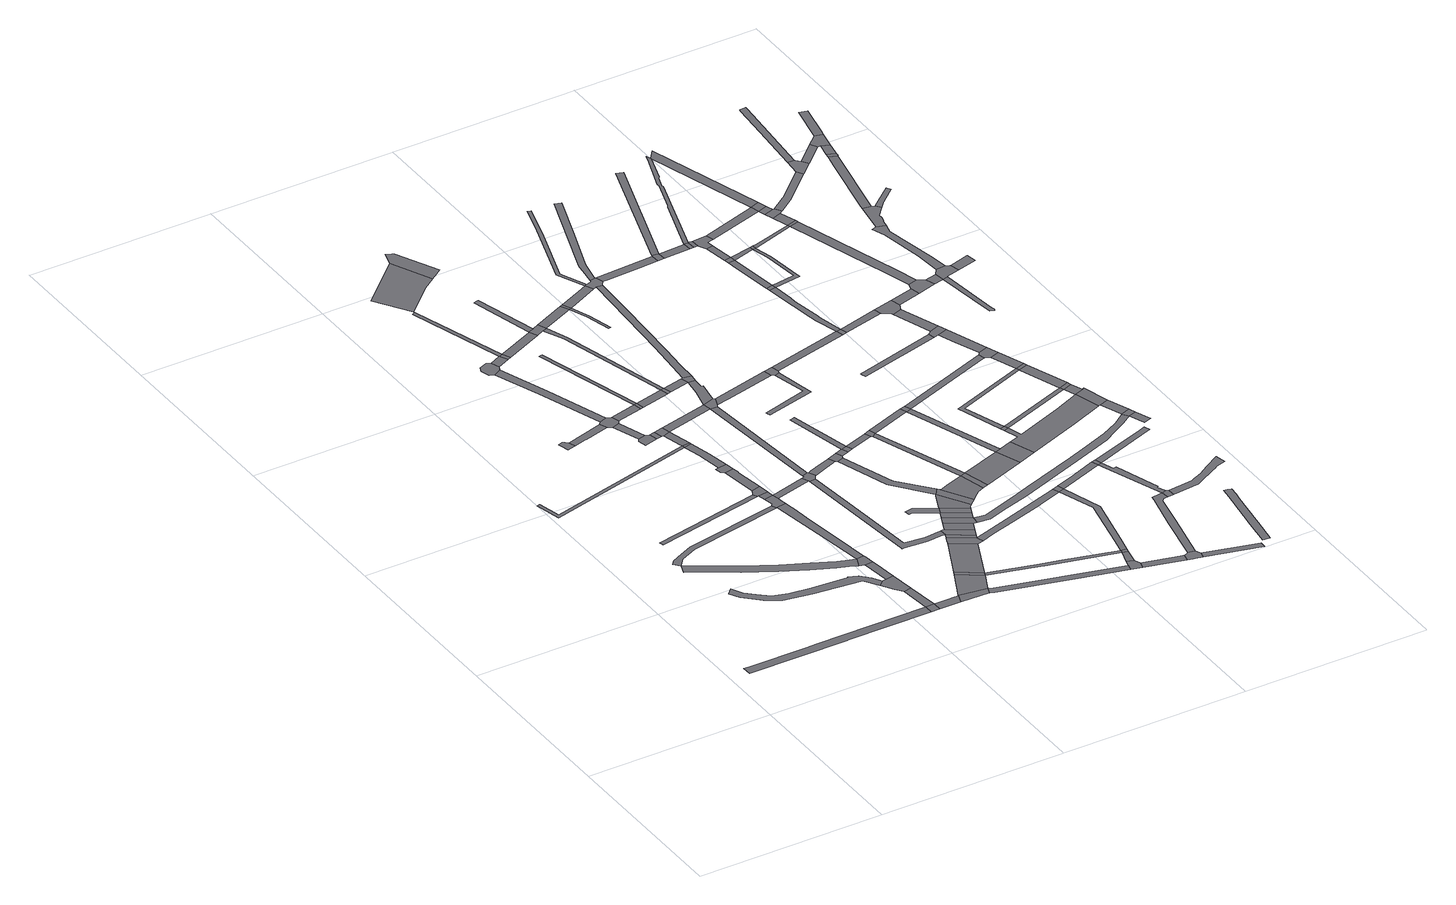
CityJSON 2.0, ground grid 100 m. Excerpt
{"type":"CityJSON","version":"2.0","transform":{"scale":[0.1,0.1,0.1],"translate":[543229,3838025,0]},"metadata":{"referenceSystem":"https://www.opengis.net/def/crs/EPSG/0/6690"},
"CityObjects":{
"road1":{"type":"Road","attributes":{"RoadStructureAttribute.sectionType":"1"},"geometry":[{"type":"MultiSurface","lod":"1","boundaries":[[[0,1,2,3,4,5,6,7,8,9]]]}]},
"road2":{"type":"Road","attributes":{"RoadStructureAttribute.sectionType":"1"},"geometry":[{"type":"MultiSurface","lod":"1","boundaries":[[[10,11,12,13,14,15,16,17,18,19,20,21,22,23,24,25,26,27,28,29,30,31]]]}]},
"road3":{"type":"Road","attributes":{"RoadStructureAttribute.sectionType":"1"},"geometry":[{"type":"MultiSurface","lod":"1","boundaries":[[[32,33,34,35,36,37,38,39,40,41,42,43,44,45,46,47,48,49]]]}]},
"road4":{"type":"Road","attributes":{"RoadStructureAttribute.sectionType":"1"},"geometry":[{"type":"MultiSurface","lod":"1","boundaries":[[[50,51,52,53,54,39,55,56,57,58,59]]]}]},
"road5":{"type":"Road","attributes":{"RoadStructureAttribute.sectionType":"1"},"geometry":[{"type":"MultiSurface","lod":"1","boundaries":[[[60,61,62,63,64,65]]]}]},
"road6":{"type":"Road","attributes":{"RoadStructureAttribute.sectionType":"1"},"geometry":[{"type":"MultiSurface","lod":"1","boundaries":[[[66,67,68,69,70,71]]]}]},
"road7":{"type":"Road","geometry":[{"type":"MultiSurface","lod":"1","boundaries":[[[72,73,74,75,76,77,78]]]}]},
"road8":{"type":"Road","geometry":[{"type":"MultiSurface","lod":"1","boundaries":[[[79,9,8,80]]]}]},
"road9":{"type":"Road","attributes":{"RoadStructureAttribute.sectionType":"1"},"geometry":[{"type":"MultiSurface","lod":"1","boundaries":[[[81,82,83,78,77,84,85,86]]]}]},
"road10":{"type":"Road","geometry":[{"type":"MultiSurface","lod":"1","boundaries":[[[87,88,31,30,89,90,91]]]}]},
"road11":{"type":"Road","attributes":{"RoadStructureAttribute.sectionType":"1"},"geometry":[{"type":"MultiSurface","lod":"1","boundaries":[[[91,90,9,79]]]}]},
"road12":{"type":"Road","attributes":{"RoadStructureAttribute.sectionType":"1"},"geometry":[{"type":"MultiSurface","lod":"1","boundaries":[[[92,93,94,88,87]]]}]},
"road13":{"type":"Road","geometry":[{"type":"MultiSurface","lod":"1","boundaries":[[[95,96,49,48,94,93]]]}]},
"road14":{"type":"Road","attributes":{"RoadStructureAttribute.sectionType":"1"},"geometry":[{"type":"MultiSurface","lod":"1","boundaries":[[[97,98,99,79,80,100,101,102]]]}]},
"road15":{"type":"Road","attributes":{"RoadStructureAttribute.sectionType":"1"},"geometry":[{"type":"MultiSurface","lod":"1","boundaries":[[[103,104,105,106,107,108,109,110,111,112,113,114,115,116,49,96]]]}]},
"road16":{"type":"Road","geometry":[{"type":"MultiSurface","lod":"1","boundaries":[[[117,118,119,120,121,122,123,124]]]}]},
"road17":{"type":"Road","attributes":{"RoadStructureAttribute.sectionType":"1"},"geometry":[{"type":"MultiSurface","lod":"1","boundaries":[[[125,122,121,126,127,128]]]}]},
"road18":{"type":"Road","geometry":[{"type":"MultiSurface","lod":"1","boundaries":[[[128,127,81,86,129,130,131,132]]]}]},
"road19":{"type":"Road","attributes":{"RoadStructureAttribute.sectionType":"1"},"geometry":[{"type":"MultiSurface","lod":"1","boundaries":[[[130,129,133,134]]]}]},
"road20":{"type":"Road","geometry":[{"type":"MultiSurface","lod":"1","boundaries":[[[134,133,135,136,137,138]]]}]},
"road21":{"type":"Road","geometry":[{"type":"MultiSurface","lod":"1","boundaries":[[[139,140,141,142,50,59,112,111,143,144,145]]]}]},
"road22":{"type":"Road","attributes":{"RoadStructureAttribute.sectionType":"1"},"geometry":[{"type":"MultiSurface","lod":"1","boundaries":[[[146,147,148,140,139]]]}]},
"road23":{"type":"Road","geometry":[{"type":"MultiSurface","lod":"1","boundaries":[[[149,150,151,66,71,148,147]]]}]},
"road24":{"type":"Road","geometry":[{"type":"MultiSurface","lod":"1","boundaries":[[[102,101,152,153]]]}]},
"road25":{"type":"Road","attributes":{"RoadStructureAttribute.sectionType":"1"},"geometry":[{"type":"MultiSurface","lod":"1","boundaries":[[[154,155,156,124,123,157]]]}]},
"road26":{"type":"Road","attributes":{"RoadStructureAttribute.sectionType":"1"},"geometry":[{"type":"MultiSurface","lod":"1","boundaries":[[[158,159,160,161,150,149]]]}]},
"road27":{"type":"Road","attributes":{"RoadStructureAttribute.sectionType":"1"},"geometry":[{"type":"MultiSurface","lod":"1","boundaries":[[[162,138,137,163]]]}]},
"road28":{"type":"Road","geometry":[{"type":"MultiSurface","lod":"1","boundaries":[[[164,165,166,167,168,169,161,160]]]}]},
"road29":{"type":"Road","attributes":{"RoadStructureAttribute.sectionType":"1"},"geometry":[{"type":"MultiSurface","lod":"1","boundaries":[[[170,171,172,173,154,174]]]}]},
"road30":{"type":"Road","attributes":{"RoadStructureAttribute.sectionType":"1"},"geometry":[{"type":"MultiSurface","lod":"1","boundaries":[[[175,176,65,177,178,179,180,165,164]]]}]},
"road31":{"type":"Road","geometry":[{"type":"MultiSurface","lod":"1","boundaries":[[[174,154,157,181]]]}]},
"road32":{"type":"Road","geometry":[{"type":"MultiSurface","lod":"1","boundaries":[[[182,60,65,176]]]}]},
"road33":{"type":"Road","geometry":[{"type":"MultiSurface","lod":"1","boundaries":[[[183,162,163,184,185]]]}]},
"road34":{"type":"Road","attributes":{"RoadStructureAttribute.sectionType":"1"},"geometry":[{"type":"MultiSurface","lod":"1","boundaries":[[[186,102,153,187,188]]]}]},
"road35":{"type":"Road","attributes":{"RoadStructureAttribute.sectionType":"1"},"geometry":[{"type":"MultiSurface","lod":"1","boundaries":[[[185,184,189,190,60,182]]]}]},
"road36":{"type":"Road","attributes":{"RoadStructureAttribute.sectionType":"1"},"geometry":[{"type":"MultiSurface","lod":"1","boundaries":[[[191,192,132,131,193]]]}]},
"road37":{"type":"Road","attributes":{"RoadStructureAttribute.sectionType":"1"},"geometry":[{"type":"MultiSurface","lod":"1","boundaries":[[[194,139,145,195]]]}]},
"road38":{"type":"Road","geometry":[{"type":"MultiSurface","lod":"1","boundaries":[[[196,186,188,197,198]]]}]},
"road39":{"type":"Road","geometry":[{"type":"MultiSurface","lod":"1","boundaries":[[[199,191,193,200]]]}]},
"road40":{"type":"Road","attributes":{"RoadStructureAttribute.sectionType":"1"},"geometry":[{"type":"MultiSurface","lod":"1","boundaries":[[[201,202,203,204,205,206,207]]]}]},
"road41":{"type":"Road","attributes":{"RoadStructureAttribute.sectionType":"1"},"geometry":[{"type":"MultiSurface","lod":"1","boundaries":[[[208,209,210,211,191,199]]]}]},
"road42":{"type":"Road","attributes":{"RoadStructureAttribute.sectionType":"1"},"geometry":[{"type":"MultiSurface","lod":"1","boundaries":[[[212,213,174,181,214]]]}]},
"road43":{"type":"Road","attributes":{"RoadStructureAttribute.sectionType":"1"},"geometry":[{"type":"MultiSurface","lod":"1","boundaries":[[[215,216,196,198,217,218]]]}]},
"road44":{"type":"Road","attributes":{"RoadStructureAttribute.sectionType":"1"},"geometry":[{"type":"MultiSurface","lod":"1","boundaries":[[[219,183,185,220]]]}]},
"road45":{"type":"Road","geometry":[{"type":"MultiSurface","lod":"1","boundaries":[[[221,222,223,224,194,195,225,226,227,228,229,230]]]}]},
"road46":{"type":"Road","attributes":{"RoadStructureAttribute.sectionType":"1"},"geometry":[{"type":"MultiSurface","lod":"1","boundaries":[[[231,232,233,199,200,234]]]}]},
"road47":{"type":"Road","attributes":{"RoadStructureAttribute.sectionType":"1"},"geometry":[{"type":"MultiSurface","lod":"1","boundaries":[[[235,236,237,238,226,225,239,240,241,242,243,244,245,246,247,248,249,250]]]}]},
"road48":{"type":"Road","attributes":{"RoadStructureAttribute.sectionType":"1"},"geometry":[{"type":"MultiSurface","lod":"1","boundaries":[[[251,252,253,254,255]]]}]},
"road49":{"type":"Road","attributes":{"RoadStructureAttribute.sectionType":"1"},"geometry":[{"type":"MultiSurface","lod":"1","boundaries":[[[220,223,222,256]]]}]},
"road50":{"type":"Road","geometry":[{"type":"MultiSurface","lod":"1","boundaries":[[[257,258,259,215,218,260,261,262]]]}]},
"road51":{"type":"Road","geometry":[{"type":"MultiSurface","lod":"1","boundaries":[[[263,264,265,255,254,212,214,266,267,268]]]}]},
"road52":{"type":"Road","attributes":{"RoadStructureAttribute.sectionType":"1"},"geometry":[{"type":"MultiSurface","lod":"1","boundaries":[[[249,257,262,269]]]}]},
"road53":{"type":"Road","geometry":[{"type":"MultiSurface","lod":"1","boundaries":[[[270,231,234,271]]]}]},
"road54":{"type":"Road","attributes":{"RoadStructureAttribute.sectionType":"1"},"geometry":[{"type":"MultiSurface","lod":"1","boundaries":[[[272,273,274,230,229,275,276,277,278]]]}]},
"road55":{"type":"Road","attributes":{"RoadStructureAttribute.sectionType":"1"},"geometry":[{"type":"MultiSurface","lod":"1","boundaries":[[[279,268,267,280,231,270]]]}]},
"road56":{"type":"Road","geometry":[{"type":"MultiSurface","lod":"1","boundaries":[[[281,282,283,201,207,284,285,286,287]]]}]},
"road57":{"type":"Road","geometry":[{"type":"MultiSurface","lod":"1","boundaries":[[[288,289,290,250,249,269,291]]]}]},
"road58":{"type":"Road","attributes":{"RoadStructureAttribute.sectionType":"1"},"geometry":[{"type":"MultiSurface","lod":"1","boundaries":[[[292,153,152,293,294,295,296,297]]]}]},
"road59":{"type":"Road","geometry":[{"type":"MultiSurface","lod":"1","boundaries":[[[298,299,300,301,302,303]]]}]},
"road60":{"type":"Road","attributes":{"RoadStructureAttribute.sectionType":"1"},"geometry":[{"type":"MultiSurface","lod":"1","boundaries":[[[304,288,291,305,306]]]}]},
"road61":{"type":"Road","geometry":[{"type":"MultiSurface","lod":"1","boundaries":[[[307,219,220,256,308,309,310]]]}]},
"road62":{"type":"Road","attributes":{"RoadStructureAttribute.sectionType":"1"},"geometry":[{"type":"MultiSurface","lod":"1","boundaries":[[[311,270,271,312]]]}]},
"road63":{"type":"Road","geometry":[{"type":"MultiSurface","lod":"1","boundaries":[[[313,304,306,314,315]]]}]},
"road64":{"type":"Road","attributes":{"RoadStructureAttribute.sectionType":"1"},"geometry":[{"type":"MultiSurface","lod":"1","boundaries":[[[312,316,317,219,307,318,319,320,321]]]}]},
"road65":{"type":"Road","geometry":[{"type":"MultiSurface","lod":"1","boundaries":[[[322,272,278,323,324,325,326]]]}]},
"road66":{"type":"Road","attributes":{"RoadStructureAttribute.sectionType":"1"},"geometry":[{"type":"MultiSurface","lod":"1","boundaries":[[[327,328,329,198,197,330,331,332,333,334]]]}]},
"road67":{"type":"Road","attributes":{"RoadStructureAttribute.sectionType":"1"},"geometry":[{"type":"MultiSurface","lod":"1","boundaries":[[[302,313,315,335]]]}]},
"road68":{"type":"Road","attributes":{"RoadStructureAttribute.sectionType":"1"},"geometry":[{"type":"MultiSurface","lod":"1","boundaries":[[[336,263,268,337,338,339]]]}]},
"road69":{"type":"Road","geometry":[{"type":"MultiSurface","lod":"1","boundaries":[[[303,302,335,340]]]}]},
"road70":{"type":"Road","geometry":[{"type":"MultiSurface","lod":"1","boundaries":[[[341,311,312,321,342,343]]]}]},
"road71":{"type":"Road","attributes":{"RoadStructureAttribute.sectionType":"1"},"geometry":[{"type":"MultiSurface","lod":"1","boundaries":[[[344,345,324,323,346,347,348,349,350]]]}]},
"road72":{"type":"Road","attributes":{"RoadStructureAttribute.sectionType":"1"},"geometry":[{"type":"MultiSurface","lod":"1","boundaries":[[[351,352,322,326,353,354]]]}]},
"road73":{"type":"Road","attributes":{"RoadStructureAttribute.sectionType":"1"},"geometry":[{"type":"MultiSurface","lod":"1","boundaries":[[[349,355,303,340,356,357,358]]]}]},
"road74":{"type":"Road","geometry":[{"type":"MultiSurface","lod":"1","boundaries":[[[359,351,354,360]]]}]},
"road75":{"type":"Road","attributes":{"RoadStructureAttribute.sectionType":"1"},"geometry":[{"type":"MultiSurface","lod":"1","boundaries":[[[361,362,363,351,359]]]}]},
"road76":{"type":"Road","geometry":[{"type":"MultiSurface","lod":"1","boundaries":[[[364,336,339,365]]]}]},
"road77":{"type":"Road","attributes":{"RoadStructureAttribute.sectionType":"1"},"geometry":[{"type":"MultiSurface","lod":"1","boundaries":[[[366,367,368,369,365,339]]]}]},
"road78":{"type":"Road","geometry":[{"type":"MultiSurface","lod":"1","boundaries":[[[370,350,349,358,371,372]]]}]},
"road79":{"type":"Road","attributes":{"RoadStructureAttribute.sectionType":"1"},"geometry":[{"type":"MultiSurface","lod":"1","boundaries":[[[373,374,310,309,375,376]]]}]},
"road80":{"type":"Road","attributes":{"RoadStructureAttribute.sectionType":"1"},"geometry":[{"type":"MultiSurface","lod":"1","boundaries":[[[377,359,360,378]]]}]},
"road81":{"type":"Road","attributes":{"RoadStructureAttribute.sectionType":"1"},"geometry":[{"type":"MultiSurface","lod":"1","boundaries":[[[379,380,381,372,371,382,383,384]]]}]},
"road82":{"type":"Road","attributes":{"RoadStructureAttribute.sectionType":"1"},"geometry":[{"type":"MultiSurface","lod":"1","boundaries":[[[385,386,387,388,389,341,343,390,391,392,393]]]}]},
"road83":{"type":"Road","attributes":{"RoadStructureAttribute.sectionType":"1"},"geometry":[{"type":"MultiSurface","lod":"1","boundaries":[[[394,395,262,261,396,397,398,399,400,401]]]}]},
"road84":{"type":"Road","attributes":{"RoadStructureAttribute.sectionType":"1"},"geometry":[{"type":"MultiSurface","lod":"1","boundaries":[[[402,403,364,365,404,405]]]}]},
"road85":{"type":"Road","attributes":{"RoadStructureAttribute.sectionType":"1"},"geometry":[{"type":"MultiSurface","lod":"1","boundaries":[[[406,407,408,409,410,411,412]]]}]},
"road86":{"type":"Road","geometry":[{"type":"MultiSurface","lod":"1","boundaries":[[[413,297,296,414,415,416,417]]]}]},
"road87":{"type":"Road","geometry":[{"type":"MultiSurface","lod":"1","boundaries":[[[418,377,378,419,420]]]}]},
"road88":{"type":"Road","attributes":{"RoadStructureAttribute.sectionType":"1"},"geometry":[{"type":"MultiSurface","lod":"1","boundaries":[[[420,419,379,421]]]}]},
"road89":{"type":"Road","attributes":{"RoadStructureAttribute.sectionType":"1"},"geometry":[{"type":"MultiSurface","lod":"1","boundaries":[[[333,413,417,422]]]}]},
"road90":{"type":"Road","geometry":[{"type":"MultiSurface","lod":"1","boundaries":[[[421,379,384,423]]]}]},
"road91":{"type":"Road","geometry":[{"type":"MultiSurface","lod":"1","boundaries":[[[334,333,422,424]]]}]},
"road92":{"type":"Road","geometry":[{"type":"MultiSurface","lod":"1","boundaries":[[[425,373,376,426,412,411,427]]]}]},
"road93":{"type":"Road","geometry":[{"type":"MultiSurface","lod":"1","boundaries":[[[428,429,430,431,432,433,402,405,434,385,393,435,436]]]}]},
"road94":{"type":"Road","attributes":{"RoadStructureAttribute.sectionType":"1"},"geometry":[{"type":"MultiSurface","lod":"1","boundaries":[[[437,438,439,415,414,440,441,442]]]}]},
"road95":{"type":"Road","attributes":{"RoadStructureAttribute.sectionType":"1"},"geometry":[{"type":"MultiSurface","lod":"1","boundaries":[[[443,418,420,444,445]]]}]},
"road96":{"type":"Road","attributes":{"RoadStructureAttribute.sectionType":"1"},"geometry":[{"type":"MultiSurface","lod":"1","boundaries":[[[446,447,448,449,421,423,450]]]}]},
"road97":{"type":"Road","attributes":{"RoadStructureAttribute.sectionType":"1"},"geometry":[{"type":"MultiSurface","lod":"1","boundaries":[[[451,452,453,402,433,454,455,456]]]}]},
"road98":{"type":"Road","attributes":{"RoadStructureAttribute.sectionType":"1"},"geometry":[{"type":"MultiSurface","lod":"1","boundaries":[[[457,458,459,401,460,461,334,424]]]}]},
"road99":{"type":"Road","geometry":[{"type":"MultiSurface","lod":"1","boundaries":[[[462,463,464,442,441,465,466,467,468,469,470]]]}]},
"road100":{"type":"Road","geometry":[{"type":"MultiSurface","lod":"1","boundaries":[[[471,394,401,459]]]}]},
"road101":{"type":"Road","geometry":[{"type":"MultiSurface","lod":"1","boundaries":[[[472,443,445,473]]]}]},
"road102":{"type":"Road","attributes":{"RoadStructureAttribute.sectionType":"1"},"geometry":[{"type":"MultiSurface","lod":"1","boundaries":[[[473,445,446,474]]]}]},
"road103":{"type":"Road","attributes":{"RoadStructureAttribute.sectionType":"1"},"geometry":[{"type":"MultiSurface","lod":"1","boundaries":[[[475,428,436,476,477,478]]]}]},
"road104":{"type":"Road","attributes":{"RoadStructureAttribute.sectionType":"1"},"geometry":[{"type":"MultiSurface","lod":"1","boundaries":[[[479,480,481,482,483,430,429,484,485,486,487]]]}]},
"road105":{"type":"Road","attributes":{"RoadStructureAttribute.sectionType":"1"},"geometry":[{"type":"MultiSurface","lod":"1","boundaries":[[[488,489,425,427,490]]]}]},
"road106":{"type":"Road","geometry":[{"type":"MultiSurface","lod":"1","boundaries":[[[491,474,446,450,492]]]}]},
"road107":{"type":"Road","attributes":{"RoadStructureAttribute.sectionType":"1"},"geometry":[{"type":"MultiSurface","lod":"1","boundaries":[[[493,494,495,496,497,498,499,500,501,502,315,314,503,504,505,506,507,508,509,510,511]]]}]},
"road108":{"type":"Road","attributes":{"RoadStructureAttribute.sectionType":"1"},"geometry":[{"type":"MultiSurface","lod":"1","boundaries":[[[512,513,471,459,514,515]]]}]},
"road109":{"type":"Road","attributes":{"RoadStructureAttribute.sectionType":"1"},"geometry":[{"type":"MultiSurface","lod":"1","boundaries":[[[516,517,518,519,520,521,462,470,522,523,524,525,526]]]}]},
"road110":{"type":"Road","attributes":{"RoadStructureAttribute.sectionType":"1"},"geometry":[{"type":"MultiSurface","lod":"1","boundaries":[[[468,467,527,528]]]}]},
"road111":{"type":"Road","geometry":[{"type":"MultiSurface","lod":"1","boundaries":[[[529,530,531,532]]]}]},
"road112":{"type":"Road","geometry":[{"type":"MultiSurface","lod":"1","boundaries":[[[533,475,478,534,535]]]}]},
"road113":{"type":"Road","geometry":[{"type":"MultiSurface","lod":"1","boundaries":[[[536,512,515,537]]]}]},
"road114":{"type":"Road","attributes":{"RoadStructureAttribute.sectionType":"1"},"geometry":[{"type":"MultiSurface","lod":"1","boundaries":[[[538,539,540,541,537,515,516,542]]]}]},
"road115":{"type":"Road","attributes":{"RoadStructureAttribute.sectionType":"1"},"geometry":[{"type":"MultiSurface","lod":"1","boundaries":[[[543,544,535,534,545]]]}]},
"road116":{"type":"Road","geometry":[{"type":"MultiSurface","lod":"1","boundaries":[[[546,542,516,526,547,548]]]}]},
"road117":{"type":"Road","geometry":[{"type":"MultiSurface","lod":"1","boundaries":[[[549,488,490,550]]]}]},
"road118":{"type":"Road","attributes":{"RoadStructureAttribute.sectionType":"1"},"geometry":[{"type":"MultiSurface","lod":"1","boundaries":[[[551,472,473,552]]]}]},
"road119":{"type":"Road","attributes":{"RoadStructureAttribute.sectionType":"1"},"geometry":[{"type":"MultiSurface","lod":"1","boundaries":[[[553,554,555,556,557]]]}]},
"road120":{"type":"Road","attributes":{"RoadStructureAttribute.sectionType":"1"},"geometry":[{"type":"MultiSurface","lod":"1","boundaries":[[[558,559,560,561,562,563,564,565,566,567,488,549]]]}]},
"road121":{"type":"Road","geometry":[{"type":"MultiSurface","lod":"1","boundaries":[[[568,569,564,563]]]}]},
"road122":{"type":"Road","attributes":{"RoadStructureAttribute.sectionType":"1"},"geometry":[{"type":"MultiSurface","lod":"1","boundaries":[[[570,571,530,529,572,573]]]}]},
"road123":{"type":"Road","geometry":[{"type":"MultiSurface","lod":"1","boundaries":[[[574,543,545,575,576]]]}]},
"road124":{"type":"Road","attributes":{"RoadStructureAttribute.sectionType":"1"},"geometry":[{"type":"MultiSurface","lod":"1","boundaries":[[[577,578,579,580,532,531,581,582,491,492,583,584]]]}]},
"road125":{"type":"Road","attributes":{"RoadStructureAttribute.sectionType":"1"},"geometry":[{"type":"MultiSurface","lod":"1","boundaries":[[[585,586,587,588,569,568]]]}]},
"road126":{"type":"Road","attributes":{"RoadStructureAttribute.sectionType":"1"},"geometry":[{"type":"MultiSurface","lod":"1","boundaries":[[[589,590,576,575,591]]]}]},
"road127":{"type":"Road","geometry":[{"type":"MultiSurface","lod":"1","boundaries":[[[592,593,587,586]]]}]},
"road128":{"type":"Road","attributes":{"RoadStructureAttribute.sectionType":"1"},"geometry":[{"type":"MultiSurface","lod":"1","boundaries":[[[594,595,596,597,598,599,600,601,602,603,604]]]}]},
"road129":{"type":"Road","attributes":{"RoadStructureAttribute.sectionType":"1"},"geometry":[{"type":"MultiSurface","lod":"1","boundaries":[[[605,533,535,606]]]}]},
"road130":{"type":"Road","attributes":{"RoadStructureAttribute.sectionType":"1"},"geometry":[{"type":"MultiSurface","lod":"1","boundaries":[[[607,529,532,608]]]}]},
"road131":{"type":"Road","attributes":{"RoadStructureAttribute.sectionType":"1"},"geometry":[{"type":"MultiSurface","lod":"1","boundaries":[[[609,610,593,592]]]}]},
"road132":{"type":"Road","attributes":{"RoadStructureAttribute.sectionType":"1"},"geometry":[{"type":"MultiSurface","lod":"1","boundaries":[[[611,549,550,612]]]}]},
"road133":{"type":"Road","geometry":[{"type":"MultiSurface","lod":"1","boundaries":[[[613,589,591,614,610,609,615,616,617]]]}]},
"road134":{"type":"Road","attributes":{"RoadStructureAttribute.sectionType":"1"},"geometry":[{"type":"MultiSurface","lod":"1","boundaries":[[[618,619,620,536,537,621,622]]]}]},
"road135":{"type":"Road","attributes":{"RoadStructureAttribute.sectionType":"1"},"geometry":[{"type":"MultiSurface","lod":"1","boundaries":[[[623,592,586,624]]]}]},
"road136":{"type":"Road","attributes":{"RoadStructureAttribute.sectionType":"1"},"geometry":[{"type":"MultiSurface","lod":"1","boundaries":[[[624,625,626,568,563,627,628,629]]]}]},
"road137":{"type":"Road","attributes":{"RoadStructureAttribute.sectionType":"1"},"geometry":[{"type":"MultiSurface","lod":"1","boundaries":[[[630,631,632,633,634,635,548,547,636,637,638,639,640,641,642,643]]]}]},
"road138":{"type":"Road","geometry":[{"type":"MultiSurface","lod":"1","boundaries":[[[644,623,624,629]]]}]},
"road139":{"type":"Road","attributes":{"RoadStructureAttribute.sectionType":"1"},"geometry":[{"type":"MultiSurface","lod":"1","boundaries":[[[645,646,647,648,649,650,651,574,576,652,653,654,655,656,657]]]}]},
"road140":{"type":"Road","geometry":[{"type":"MultiSurface","lod":"1","boundaries":[[[658,611,612,659,660,661,662,663,664]]]}]},
"road141":{"type":"Road","geometry":[{"type":"MultiSurface","lod":"1","boundaries":[[[665,666,667,668,553,557,669,670,671,672]]]}]},
"road142":{"type":"Road","attributes":{"RoadStructureAttribute.sectionType":"1"},"geometry":[{"type":"MultiSurface","lod":"1","boundaries":[[[661,660,666,665]]]}]},
"road143":{"type":"Road","attributes":{"RoadStructureAttribute.sectionType":"1"},"geometry":[{"type":"MultiSurface","lod":"1","boundaries":[[[672,671,673,674,675]]]}]},
"road144":{"type":"Road","geometry":[{"type":"MultiSurface","lod":"1","boundaries":[[[675,674,676,551,552,677,678,679]]]}]},
"road145":{"type":"Road","attributes":{"RoadStructureAttribute.sectionType":"1"},"geometry":[{"type":"MultiSurface","lod":"1","boundaries":[[[679,678,570,680]]]}]},
"road146":{"type":"Road","geometry":[{"type":"MultiSurface","lod":"1","boundaries":[[[680,570,573,681]]]}]},
"road147":{"type":"Road","attributes":{"RoadStructureAttribute.sectionType":"1"},"geometry":[{"type":"MultiSurface","lod":"1","boundaries":[[[681,573,682,607,683]]]}]},
"road148":{"type":"Road","attributes":{"RoadStructureAttribute.sectionType":"1"},"geometry":[{"type":"MultiSurface","lod":"1","boundaries":[[[684,613,617,685,686]]]}]},
"road149":{"type":"Road","geometry":[{"type":"MultiSurface","lod":"1","boundaries":[[[683,607,608,687]]]}]},
"road150":{"type":"Road","attributes":{"RoadStructureAttribute.sectionType":"1"},"geometry":[{"type":"MultiSurface","lod":"1","boundaries":[[[687,608,688,689,690]]]}]},
"road151":{"type":"Road","geometry":[{"type":"MultiSurface","lod":"1","boundaries":[[[691,690,689,577,584,692,693]]]}]},
"road152":{"type":"Road","attributes":{"RoadStructureAttribute.sectionType":"1"},"geometry":[{"type":"MultiSurface","lod":"1","boundaries":[[[693,692,694,695]]]}]},
"road153":{"type":"Road","geometry":[{"type":"MultiSurface","lod":"1","boundaries":[[[695,694,493,511,696]]]}]},
"road154":{"type":"Road","attributes":{"RoadStructureAttribute.sectionType":"1"},"geometry":[{"type":"MultiSurface","lod":"1","boundaries":[[[697,698,644,629,699,700]]]}]},
"road155":{"type":"Road","attributes":{"RoadStructureAttribute.sectionType":"1"},"geometry":[{"type":"MultiSurface","lod":"1","boundaries":[[[696,511,701,702]]]}]},
"road156":{"type":"Road","attributes":{"RoadStructureAttribute.sectionType":"1"},"geometry":[{"type":"MultiSurface","lod":"1","boundaries":[[[703,658,664,704]]]}]},
"road157":{"type":"Road","attributes":{"RoadStructureAttribute.sectionType":"1"},"geometry":[{"type":"MultiSurface","lod":"1","boundaries":[[[705,686,706,707]]]}]},
"road158":{"type":"Road","geometry":[{"type":"MultiSurface","lod":"1","boundaries":[[[708,684,686,705]]]}]},
"road159":{"type":"Road","attributes":{"RoadStructureAttribute.sectionType":"1"},"geometry":[{"type":"MultiSurface","lod":"1","boundaries":[[[709,710,700,711,712,713,714,715]]]}]},
"road160":{"type":"Road","geometry":[{"type":"MultiSurface","lod":"1","boundaries":[[[716,697,700,710]]]}]},
"road161":{"type":"Road","attributes":{"RoadStructureAttribute.sectionType":"1"},"geometry":[{"type":"MultiSurface","lod":"1","boundaries":[[[717,718,719,720,697,716]]]}]},
"road162":{"type":"Road","attributes":{"RoadStructureAttribute.sectionType":"1"},"geometry":[{"type":"MultiSurface","lod":"1","boundaries":[[[721,657,684,708]]]}]},
"road163":{"type":"Road","geometry":[{"type":"MultiSurface","lod":"1","boundaries":[[[707,706,718,717,722,723,724]]]}]},
"road164":{"type":"Road","geometry":[{"type":"MultiSurface","lod":"1","boundaries":[[[715,714,703,704,725,726]]]}]},
"road165":{"type":"Road","attributes":{"RoadStructureAttribute.sectionType":"1"},"geometry":[{"type":"MultiSurface","lod":"1","boundaries":[[[727,726,725,728,729]]]}]},
"road166":{"type":"Road","attributes":{"RoadStructureAttribute.sectionType":"1"},"geometry":[{"type":"MultiSurface","lod":"1","boundaries":[[[730,731,732,733,734,735,729]]]}]},
"road167":{"type":"Road","geometry":[{"type":"MultiSurface","lod":"1","boundaries":[[[736,737,727,729,735,738,739,740,741,742]]]}]},
"road168":{"type":"Road","attributes":{"RoadStructureAttribute.sectionType":"1"},"geometry":[{"type":"MultiSurface","lod":"1","boundaries":[[[743,744,745,724,723,746,747,748]]]}]},
"road169":{"type":"Road","attributes":{"RoadStructureAttribute.sectionType":"1"},"geometry":[{"type":"MultiSurface","lod":"1","boundaries":[[[749,750,751,752,753,737,736,754,755,756]]]}]},
"road170":{"type":"Road","attributes":{"RoadStructureAttribute.sectionType":"1"},"geometry":[{"type":"MultiSurface","lod":"1","boundaries":[[[757,758,742,741,759]]]}]},
"road171":{"type":"Road","geometry":[{"type":"MultiSurface","lod":"1","boundaries":[[[760,749,756,761,762,763,764,765,766,767,768,769,770]]]}]},
"road172":{"type":"Road","geometry":[{"type":"MultiSurface","lod":"1","boundaries":[[[771,743,748,772,773,774,775]]]}]},
"road173":{"type":"Road","attributes":{"RoadStructureAttribute.sectionType":"1"},"geometry":[{"type":"MultiSurface","lod":"1","boundaries":[[[776,777,778,760,770,779,780]]]}]},
"road174":{"type":"Road","attributes":{"RoadStructureAttribute.sectionType":"1"},"geometry":[{"type":"MultiSurface","lod":"1","boundaries":[[[781,782,769,768,783,784,785,786]]]}]},
"road175":{"type":"Road","attributes":{"RoadStructureAttribute.sectionType":"1"},"geometry":[{"type":"MultiSurface","lod":"1","boundaries":[[[787,788,789,790,791,771,775]]]}]},
"road176":{"type":"Road","attributes":{"RoadStructureAttribute.sectionType":"1"},"geometry":[{"type":"MultiSurface","lod":"1","boundaries":[[[792,773,772,793]]]}]},
"road177":{"type":"Road","geometry":[{"type":"MultiSurface","lod":"1","boundaries":[[[794,776,780,795,796]]]}]},
"road178":{"type":"Road","attributes":{"RoadStructureAttribute.sectionType":"1"},"geometry":[{"type":"MultiSurface","lod":"1","boundaries":[[[797,794,796,798,799]]]}]},
"road179":{"type":"Road","geometry":[{"type":"MultiSurface","lod":"1","boundaries":[[[800,801,792,793,797,799,802]]]}]},
"road180":{"type":"Road","attributes":{"RoadStructureAttribute.sectionType":"1"},"geometry":[{"type":"MultiSurface","lod":"1","boundaries":[[[803,800,802,804,805,806]]]}]}
},
"vertices":[
[501,396,0],[440,396,0],[130,396,0],[103,399,0],[103,346,0],[642,347,0],[644,348,0],[647,350,0],[1103,348,0],[1103,398,0],
[1016,740,0],[973,785,0],[925,806,0],[924,801,0],[733,815,0],[618,829,0],[537,857,0],[521,865,0],[516,869,0],[516,873,0],[479,905,0],[434,950,0],[402,1005,0],[373,976,0],[404,921,0],[458,867,0],[485,842,0],[560,795,0],[708,767,0],[967,742,0],[1015,664,0],[1044,690,0],
[1008,923,0],[952,946,0],[837,997,0],[705,1061,0],[626,1102,0],[554,1142,0],[429,1220,0],[309,1293,0],[289,1241,0],[399,1179,0],[521,1101,0],[590,1060,0],[674,1014,0],[805,950,0],[921,899,0],[977,876,0],[1017,860,0],[1039,913,0],
[937,1507,0],[430,1409,0],[337,1365,0],[301,1348,0],[282,1325,0],[311,1296,0],[344,1339,0],[349,1341,0],[436,1380,0],[948,1480,0],
[847,2160,0],[47,1966,0],[19,2088,0],[3,2084,0],[35,1943,0],[851,2144,0],
[910,1634,0],[326,1514,0],[324,1513,0],[328,1502,0],[332,1491,0],[923,1610,0],
[394,2474,0],[385,2481,0],[358,2470,0],[364,2455,0],[375,2412,0],[419,2424,0],[409,2462,0],
[1149,399,0],[1149,348,0],
[614,2518,0],[486,2482,0],[410,2461,0],[487,2441,0],[497,2444,0],[630,2478,0],
[1111,701,0],[1067,693,0],[1055,599,0],[1086,563,0],[1127,571,0],
[1094,836,0],[1092,853,0],[1047,848,0],
[1085,906,0],[1083,920,0],
[1273,399,0],[1263,398,0],[1225,398,0],[1198,347,0],[1263,347,0],[1282,400,0],
[1071,1002,0],[1069,1002,0],[1068,1012,0],[1070,1012,0],[1045,1197,0],[1025,1340,0],[1013,1430,0],[1008,1465,0],[1004,1489,0],[953,1481,0],[954,1480,0],[954,1478,0],[1007,1141,0],[1038,924,0],
[431,3239,0],[388,3222,0],[377,3193,0],[393,3147,0],[416,3138,0],[457,3160,0],[470,3183,0],[453,3229,0],
[552,2890,0],[505,2890,0],[627,2538,0],[667,2553,0],
[652,2466,0],[694,2479,0],[707,2499,0],[693,2539,0],
[704,2318,0],[745,2331,0],
[693,2300,0],[704,2256,0],[777,2274,0],[766,2319,0],
[989,1580,0],[938,1571,0],[947,1519,0],[941,1513,0],[997,1537,0],[996,1544,0],[997,1545,0],
[989,1582,0],[984,1619,0],[931,1611,0],
[976,1677,0],[927,1664,0],[915,1642,0],
[1417,341,0],[1432,377,0],
[517,3260,0],[517,3258,0],[516,3258,0],[538,3214,0],
[952,1826,0],[955,1834,0],[949,1869,0],[899,1860,0],
[796,2327,0],[808,2281,0],
[940,1919,0],[894,1911,0],[889,1910,0],[876,1908,0],[883,1874,0],[888,1870,0],
[374,3785,0],[357,3775,0],[421,3566,0],[481,3375,0],[537,3268,0],
[919,2037,0],[893,2153,0],[851,2141,0],[852,2138,0],[853,2133,0],[872,2051,0],
[558,3223,0],
[891,2165,0],
[847,2339,0],[818,2278,0],[858,2295,0],
[1359,562,0],[1478,478,0],[1478,479,0],
[844,2172,0],[846,2165,0],
[837,2575,0],[826,2573,0],[847,2533,0],
[1180,1633,0],[1197,1596,0],
[1368,581,0],[1480,479,0],[1487,498,0],
[854,2580,0],[865,2537,0],
[492,4201,0],[467,4178,0],[253,3976,0],[373,3790,0],[444,3857,0],[524,3933,0],[597,3985,0],
[695,3164,0],[685,3163,0],[675,3161,0],[676,3160,0],
[743,3361,0],[546,3271,0],[763,3317,0],
[1471,802,0],[1458,771,0],[1491,507,0],[1590,725,0],
[1116,2406,0],[1125,2360,0],
[1230,1658,0],[1227,1660,0],[1194,1647,0],[1195,1637,0],[1197,1590,0],[1232,1596,0],[1234,1599,0],[1247,1619,0],[1251,1619,0],[1232,1656,0],
[1011,2618,0],[1008,2618,0],[1001,2616,0],[1021,2575,0],
[1464,907,0],[1410,902,0],[1299,914,0],[1253,1378,0],[1257,981,0],[1266,884,0],[1267,877,0],[1279,876,0],[1372,868,0],[1392,867,0],[1409,867,0],[1443,870,0],[1486,873,0],[1499,874,0],[1502,873,0],[1500,911,0],
[682,3716,0],[669,3712,0],[655,3708,0],[742,3365,0],[774,3376,0],
[1162,2357,0],
[1493,851,0],[1481,825,0],[1480,820,0],[1597,727,0],[1626,736,0],[1613,773,0],
[809,3392,0],[778,3378,0],[777,3378,0],[798,3334,0],[803,3336,0],[830,3347,0],
[1622,791,0],
[1031,2623,0],[1041,2580,0],
[1373,1709,0],[1321,1690,0],[1250,1664,0],[1326,1649,0],[1375,1669,0],[1387,1673,0],[1388,1673,0],
[872,3231,0],[852,3226,0],
[545,4264,0],[544,4264,0],[516,4277,0],[618,4000,0],[620,4001,0],[664,4032,0],[553,4260,0],
[1522,913,0],[1516,913,0],[1511,912,0],[1641,835,0],
[1459,369,0],[1420,340,0],[1442,334,0],[1825,233,0],[2087,166,0],[2096,202,0],
[1488,1144,0],[1444,1137,0],[1448,1108,0],[1465,1110,0],[1579,1044,0],[1595,1081,0],
[1544,964,0],[1657,871,0],[1664,887,0],
[1178,2428,0],[1163,2359,0],[1171,2372,0],[1190,2422,0],
[1143,2650,0],[1154,2607,0],
[1563,1006,0],[1684,884,0],[1688,925,0],
[1152,2590,0],[1142,2516,0],[1199,2544,0],[1189,2546,0],[1192,2590,0],[1193,2605,0],
[1428,1730,0],[1398,1666,0],[1435,1680,0],[1440,1693,0],[1441,1695,0],
[1842,404,0],[1750,428,0],[1517,490,0],[1508,471,0],[1742,408,0],[1760,403,0],[2128,309,0],[2133,329,0],
[1705,964,0],
[983,3472,0],[831,3348,0],[992,3422,0],[1004,3428,0],
[1721,1001,0],
[1154,2653,0],[1194,2617,0],[1196,2645,0],
[1533,1390,0],[1532,1393,0],[1494,1381,0],[1497,1372,0],[1498,1370,0],[1642,1187,0],[1672,1224,0],
[1470,1745,0],[1467,1744,0],[1449,1698,0],[1482,1710,0],
[1638,1178,0],[1727,1014,0],[1731,1018,0],[1741,1027,0],
[1499,1755,0],[1512,1721,0],
[1421,2092,0],[1407,2088,0],[1393,2084,0],
[996,3478,0],[1017,3433,0],
[1044,3330,0],[1077,3192,0],[1091,3196,0],[1056,3333,0],
[1681,1213,0],[1776,1058,0],[1684,1209,0],
[1507,2498,0],[1242,2434,0],[1243,2388,0],[1518,2455,0],
[1630,1802,0],[1643,1767,0],
[1825,1261,0],[1793,1249,0],[1728,1225,0],[1790,1071,0],[1825,1102,0],[1862,1116,0],
[1211,3523,0],[1176,2927,0],[1172,2896,0],[1172,2879,0],[1163,2757,0],[1202,2754,0],[1211,2897,0],[1234,3296,0],[1245,3520,0],
[2131,936,0],[1819,837,0],[1695,759,0],[1696,759,0],[1834,801,0],[2014,855,0],[2016,856,0],[2149,903,0],
[1173,3558,0],[1124,3536,0],[1025,3436,0],[1193,3515,0],
[1574,2261,0],[1330,2196,0],[1332,2182,0],[1336,2168,0],[1604,2236,0],[1560,2450,0],[1532,2443,0],
[2105,233,0],[2144,151,0],[2154,189,0],[2142,221,0],[2142,222,0],
[1662,1814,0],[1651,1764,0],[1675,1778,0],
[1856,1272,0],
[2159,302,0],
[1894,1128,0],
[2163,323,0],
[1555,2510,0],[1519,2455,0],[1565,2467,0],
[1252,3591,0],[1245,3590,0],[1218,3586,0],[1217,3578,0],[1198,3569,0],[1186,3564,0],[1208,3522,0],[1245,3521,0],[1263,3547,0],
[2359,137,0],[2295,154,0],[2292,154,0],[2285,115,0],[2356,97,0],[2365,136,0],
[1883,1893,0],[1892,1856,0],[1896,1858,0],
[2074,1349,0],[2071,1347,0],[2069,1347,0],[1860,1273,0],[2125,1213,0],
[1273,4239,0],[1226,4079,0],[1105,3708,0],[1125,3708,0],[1227,4019,0],[1293,4236,0],
[2182,410,0],[2247,698,0],[2179,914,0],[2214,705,0],[2150,407,0],
[2390,147,0],[2389,146,0],[2380,142,0],[2385,89,0],[2393,87,0],[2431,77,0],[2441,115,0],[2428,140,0],[2427,142,0],
[2167,949,0],
[1912,1903,0],[1925,1869,0],
[2102,1358,0],
[1572,3607,0],[1290,3548,0],[1471,3557,0],[1574,3562,0],
[1415,4229,0],[1259,3781,0],[1238,3720,0],[1233,3706,0],[1230,3675,0],[1266,3694,0],[1273,3719,0],[1358,3958,0],[1450,4219,0],
[1973,2611,0],[1966,2609,0],[1983,2571,0],
[2175,1384,0],[2224,1249,0],
[2742,1311,0],[2707,1283,0],[2676,1260,0],[2588,1217,0],[2458,1164,0],[2346,1124,0],[2041,1017,0],[1972,992,0],[1840,945,0],[1752,917,0],[1753,874,0],[1841,904,0],[1999,953,0],[2093,988,0],[2357,1083,0],[2570,1161,0],[2633,1199,0],[2708,1240,0],[2766,1281,0],
[2411,1038,0],[2278,989,0],[2423,1002,0],[2424,1002,0],
[2555,643,0],[2547,642,0],[2495,635,0],[2490,611,0],[2485,589,0],[2445,410,0],[2485,410,0],[2520,581,0],[2521,585,0],[2535,598,0],[2558,600,0],
[2723,2,0],[2727,39,0],
[2219,1510,0],[2195,1502,0],[2202,1482,0],[2227,1490,0],
[1574,3614,0],[1612,3564,0],[1609,3610,0],
[2432,1045,0],[2444,1009,0],
[2559,696,0],[2567,701,0],[2485,942,0],[2470,940,0],[2579,650,0],
[1753,3617,0],[1612,3610,0],[1755,3571,0],
[2580,649,0],[2595,604,0],[2592,646,0],
[1999,2617,0],[2009,2578,0],
[2436,2091,0],[2445,2059,0],
[2328,2363,0],[1880,2245,0],[1884,2229,0],[1888,2213,0],[2337,2329,0],
[1967,2761,0],[1970,2763,0],[1946,2904,0],[1940,2930,0],[1942,2968,0],[1926,3080,0],[1890,3075,0],[1915,2904,0],[1933,2775,0],[1936,2743,0],
[1922,3102,0],[1887,3096,0],
[2525,1901,0],[2114,1751,0],[2142,1741,0],[2531,1884,0],
[1754,3621,0],[1779,3572,0],[1776,3618,0],
[2647,1566,0],[2509,1510,0],[2259,1414,0],[2252,1412,0],[2228,1403,0],[2223,1402,0],[2517,1358,0],[2688,1428,0],
[1885,3368,0],[1884,3378,0],[1847,3372,0],[1853,3330,0],
[1799,3620,0],[1786,3619,0],[1802,3573,0],
[1880,3406,0],[1843,3401,0],
[2806,194,0],[2837,414,0],[2844,453,0],[2851,501,0],[2831,505,0],[2811,508,0],[2803,453,0],[2797,413,0],[2766,199,0],[2746,55,0],[2786,51,0],
[1797,4299,0],[1831,4285,0],
[2614,1656,0],[2622,1635,0],
[1861,3534,0],[1824,3528,0],
[2219,2674,0],[2230,2633,0],
[1879,3624,0],[1821,3536,0],[1858,3550,0],[1855,3571,0],[1892,3582,0],
[2775,1163,0],[2732,1147,0],[2443,1049,0],[2571,1055,0],[2786,1133,0],
[2002,3432,0],[2004,3413,0],
[2028,3315,0],[2052,3124,0],[2072,3102,0],[2045,3318,0],[2022,3412,0],
[2931,774,0],[2850,723,0],[2794,688,0],[2747,668,0],[2739,664,0],[2730,660,0],[2740,618,0],[2744,620,0],[2753,625,0],[2762,631,0],[2859,683,0],[2871,689,0],[2894,702,0],[2944,718,0],
[2019,3435,0],
[1993,4345,0],[1987,4328,0],[1985,4321,0],[1913,4116,0],[1913,4101,0],[1860,3938,0],[1855,3928,0],[1928,4089,0],[1926,4096,0],[1945,4156,0],[1953,4166,0],[2001,4316,0],[2002,4320,0],
[2330,2702,0],[2272,2609,0],[2276,2595,0],[2327,2612,0],[2335,2630,0],[2337,2635,0],[2344,2650,0],
[2404,2400,0],[2348,2379,0],[2339,2373,0],[2336,2370,0],[2348,2332,0],[2353,2333,0],[2364,2336,0],[2420,2356,0],
[2400,2241,0],[2449,2109,0],[2502,2128,0],
[2439,2092,0],[2449,2057,0],[2473,2044,0],[2526,2063,0],
[2578,1920,0],
[2584,1903,0],
[2535,1874,0],[2666,1675,0],
[2185,3719,0],[2121,3651,0],[2198,3674,0],
[2674,1654,0],
[2625,1627,0],[2646,1568,0],[2698,1589,0],
[2709,1594,0],[2700,1433,0],[2749,1453,0],
[2745,1313,0],[2795,1332,0],
[2809,1296,0],
[2252,3500,0],[2040,3440,0],[2030,3415,0],[2256,3484,0],
[2800,1197,0],[2840,1212,0],
[2460,2736,0],[2473,2685,0],
[2250,3690,0],[2210,3637,0],[2262,3653,0],
[2236,3737,0],
[2488,2909,0],[2309,3499,0],[2258,3477,0],[2260,3473,0],[2432,2909,0],[2472,2775,0],[2521,2791,0],
[2304,3516,0],
[2276,3606,0],[2225,3586,0],[2248,3511,0],[2251,3503,0],
[2043,4373,0],
[2284,3612,0],[2293,3618,0],[2270,3651,0],
[2576,2713,0],[2561,2767,0],
[2624,2783,0],[2626,2727,0],[2631,2728,0],
[2675,2397,0],[2677,2384,0],[2698,2374,0],[2704,2389,0],[2700,2407,0],[2660,2734,0],
[2700,2819,0],[2648,2818,0],[2660,2737,0],[2682,2743,0],[2688,2744,0],[2735,2757,0],[2721,2809,0],
[2523,3867,0],[2357,3712,0],[2355,3711,0],[2371,3674,0],[2383,3682,0],[2545,3832,0],
[2597,3271,0],[2572,3264,0],[2595,3193,0],[2636,2957,0],[2640,2911,0],[2687,2911,0],[2633,3207,0],[2644,3257,0],
[2835,2843,0],[2729,2811,0],[2845,2787,0],
[2624,3441,0],[2651,3289,0],[2650,3297,0],[2652,3297,0],[2654,3296,0],[2663,3326,0],[2663,3331,0],[2661,3348,0],[2707,3400,0],[2687,3425,0],[2668,3431,0],
[2531,3956,0],[2613,3896,0],[2591,3930,0],[2569,3953,0],[2567,3955,0],
[2716,3895,0],[2699,3811,0],[2627,3457,0],[2761,3880,0],[2761,3881,0],
[2810,3529,0],[2722,3455,0],[2731,3427,0],[2740,3434,0],[2821,3503,0],[2824,3505,0],
[2608,4442,0],[2609,4455,0],[2574,4455,0],[2573,4441,0],[2557,4247,0],
[2700,4032,0],[2722,3996,0],
[2721,3917,0],[2765,3882,0],[2765,3903,0],
[2737,3993,0],[2767,3914,0],[2780,3980,0],
[2756,4083,0],[2724,4054,0],[2799,4071,0],
[2799,4290,0],[2803,4090,0],[2842,4279,0],[2843,4281,0]
]}
